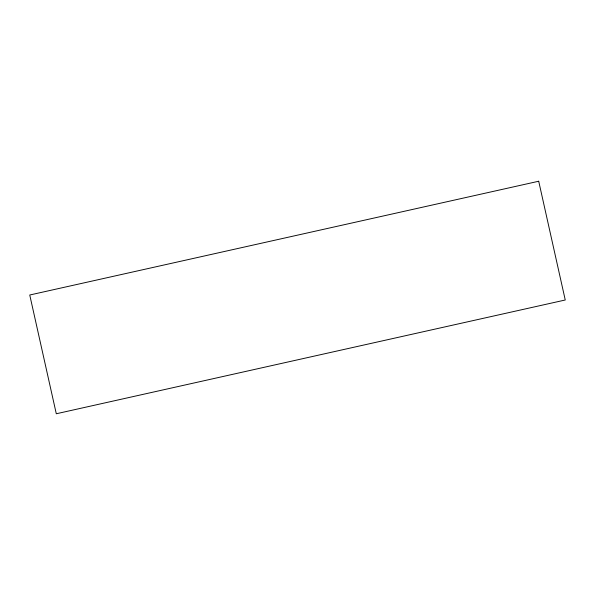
<?xml version="1.0" encoding="UTF-8"?>
<svg xmlns="http://www.w3.org/2000/svg" width="595" height="595" viewBox="0 0 595 595"><rect width="100%" height="100%" fill="white"/><g stroke="black" fill="none" stroke-linecap="round" stroke-linejoin="round"><path stroke-width="0.89" d="M538.706 181.237L29.75 295.001L56.294 413.763L565.25 299.999L538.706 181.237"/></g></svg>
